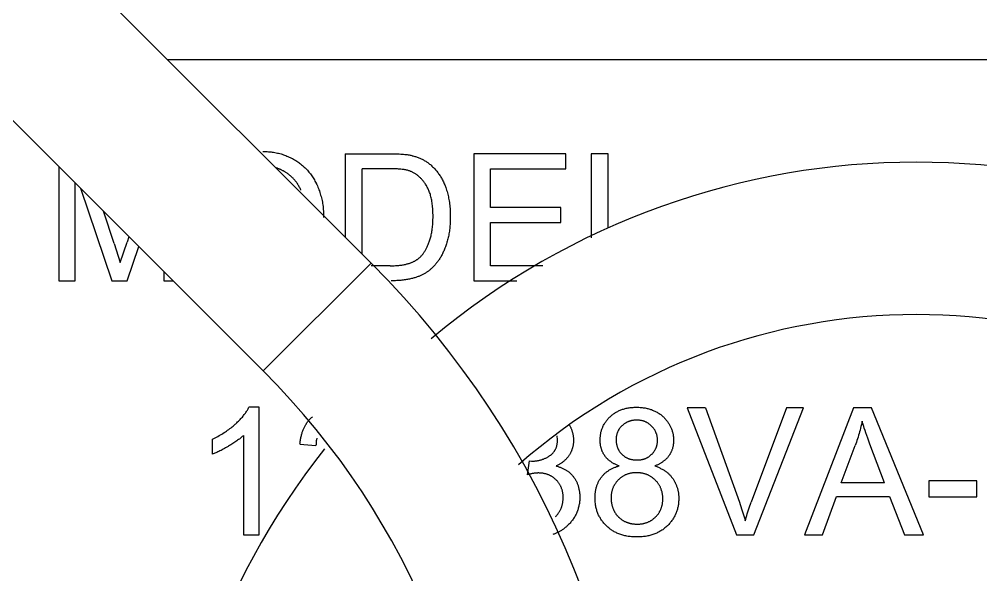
# Model space of a CAD drawing. Header units: millimetres. Extents: x -3 to 101, y -1 to 128.
# Drawn here: x 24.231 to 25.366, y 39.103 to 39.759 of the extents above; entities that cross this region are included whole.
import ezdxf

# ---------------------------------------------------------------- set-up
doc = ezdxf.new("R2010")
doc.units = ezdxf.units.MM

msp = doc.modelspace()

# ---------------------------------------------------------------- linework, layer by layer
for p, q in [((20.5102, 43.6071), (24.6465, 39.4708)), ((20.3829, 43.4798), (24.5193, 39.3435)), ((24.4061, 39.7111), (26.1739, 39.7111)), ((24.6161, 39.6), (24.6161, 39.5012)), ((24.7679, 39.6), (24.7679, 39.45)), ((24.8763, 39.6), (24.7679, 39.6)), ((24.8763, 39.5823), (24.8763, 39.6)), ((24.9064, 39.6), (24.9064, 39.5006)), ((24.9263, 39.6), (24.9064, 39.6)), ((24.9263, 39.5121), (24.9263, 39.6)), ((24.278, 39.5848), (24.278, 39.45)), ((24.636, 39.4813), (24.636, 39.5823)), ((24.7877, 39.5364), (24.7877, 39.5823)), ((24.7877, 39.5823), (24.8763, 39.5823)), ((24.2971, 39.45), (24.2971, 39.5656)), ((24.3033, 39.5594), (24.3405, 39.45)), ((24.3433, 39.4938), (24.3305, 39.5322)), ((24.8707, 39.5364), (24.7877, 39.5364)), ((24.8707, 39.5188), (24.8707, 39.5364)), ((24.7877, 39.4677), (24.7877, 39.5188)), ((24.7877, 39.5188), (24.8707, 39.5188)), ((24.3433, 39.4938), (24.3505, 39.4716)), ((24.3505, 39.4716), (24.3585, 39.4956)), ((24.3607, 39.502), (24.3585, 39.4956)), ((24.3584, 39.45), (24.3724, 39.4903)), ((24.6465, 39.4708), (24.5193, 39.3435)), ((24.402, 39.4608), (24.402, 39.45)), ((24.669, 39.4677), (24.6465, 39.4677)), ((24.8494, 39.4677), (24.7877, 39.4677)), ((24.278, 39.45), (24.2971, 39.45)), ((24.3405, 39.45), (24.3584, 39.45)), ((24.402, 39.45), (24.4127, 39.45)), ((24.7679, 39.45), (24.8188, 39.45)), ((24.5143, 39.3006), (24.5024, 39.3006)), ((24.5143, 39.15), (24.5143, 39.3006)), ((25.0199, 39.3), (25.078, 39.15)), ((25.0414, 39.3), (25.0199, 39.3)), ((25.1368, 39.3), (25.0954, 39.1886)), ((25.0984, 39.15), (25.1571, 39.3)), ((25.1571, 39.3), (25.1368, 39.3)), ((25.216, 39.3), (25.1584, 39.15)), ((25.2374, 39.3), (25.216, 39.3)), ((25.2988, 39.15), (25.2374, 39.3)), ((24.88, 39.281), (24.8821, 39.277)), ((24.4959, 39.2674), (24.4959, 39.15)), ((24.8666, 39.2621), (24.8662, 39.2669)), ((24.4591, 39.263), (24.4591, 39.2452)), ((24.5626, 39.2572), (24.5815, 39.2553)), ((25.2017, 39.2116), (25.2182, 39.2556)), ((24.833, 39.2372), (24.831, 39.221)), ((24.833, 39.2372), (24.836, 39.237)), ((25.2526, 39.2116), (25.2017, 39.2116)), ((25.3051, 39.2136), (25.3051, 39.195)), ((25.3617, 39.2136), (25.3051, 39.2136)), ((25.3617, 39.195), (25.3617, 39.2136)), ((25.1795, 39.15), (25.196, 39.1954)), ((25.196, 39.1954), (25.2587, 39.1954)), ((25.2587, 39.1954), (25.2762, 39.15)), ((25.3051, 39.195), (25.3617, 39.195)), ((24.4959, 39.15), (24.5143, 39.15)), ((25.078, 39.15), (25.0984, 39.15)), ((25.1584, 39.15), (25.1795, 39.15)), ((25.2762, 39.15), (25.2988, 39.15))]:
    msp.add_line(p, q)
for points in [[(24.5189, 39.6027), (24.519, 39.6027), (24.5206, 39.6027), (24.5222, 39.6026), (24.5238, 39.6025), (24.5254, 39.6024), (24.5269, 39.6023), (24.5284, 39.6021), (24.5299, 39.6019), (24.5314, 39.6017), (24.5329, 39.6014), (24.5344, 39.6012), (24.5359, 39.6008), (24.5373, 39.6005), (24.5387, 39.6001), (24.5402, 39.5997), (24.5416, 39.5993), (24.543, 39.5988), (24.5444, 39.5984), (24.5457, 39.5978), (24.5471, 39.5973), (24.5484, 39.5967), (24.5498, 39.5961), (24.5511, 39.5955), (24.5524, 39.5948), (24.5537, 39.5942), (24.555, 39.5934), (24.5563, 39.5927)], [(24.6161, 39.6), (24.6692, 39.6), (24.6716, 39.6), (24.6738, 39.5999), (24.6758, 39.5999), (24.6778, 39.5998), (24.6797, 39.5997), (24.6815, 39.5996), (24.6831, 39.5995), (24.6847, 39.5993), (24.6862, 39.5992), (24.6876, 39.599), (24.689, 39.5989), (24.6902, 39.5987), (24.6914, 39.5985), (24.6925, 39.5983), (24.6935, 39.5981), (24.6945, 39.5978)], [(24.6945, 39.5978), (24.6949, 39.5977), (24.696, 39.5975), (24.697, 39.5972), (24.6981, 39.5969), (24.6991, 39.5966), (24.7001, 39.5962), (24.7011, 39.5959), (24.7021, 39.5955), (24.703, 39.5952), (24.704, 39.5948), (24.7049, 39.5944), (24.7058, 39.5939), (24.7067, 39.5935), (24.7076, 39.593), (24.7084, 39.5926), (24.7093, 39.5921), (24.7101, 39.5916), (24.711, 39.5911), (24.7118, 39.5906), (24.7126, 39.59), (24.7134, 39.5895), (24.7142, 39.5889), (24.7149, 39.5883), (24.7157, 39.5877), (24.7165, 39.5871)], [(24.5563, 39.5927), (24.5576, 39.5919), (24.5588, 39.5912), (24.56, 39.5904), (24.5611, 39.5896), (24.5622, 39.5887), (24.5634, 39.5879), (24.5644, 39.587), (24.5655, 39.5861), (24.5665, 39.5852), (24.5676, 39.5843), (24.5686, 39.5833), (24.5695, 39.5824), (24.5705, 39.5814), (24.5714, 39.5804), (24.5723, 39.5793), (24.5732, 39.5783), (24.5741, 39.5772), (24.575, 39.5761), (24.5758, 39.575), (24.5766, 39.5738), (24.5774, 39.5727), (24.5782, 39.5715), (24.5789, 39.5702), (24.5796, 39.569), (24.5803, 39.5677), (24.581, 39.5664), (24.5817, 39.5651), (24.5817, 39.565)], [(24.7165, 39.5871), (24.7174, 39.5863), (24.7183, 39.5854), (24.7192, 39.5846), (24.7201, 39.5838), (24.7209, 39.5829), (24.7217, 39.582), (24.7225, 39.5811), (24.7233, 39.5802), (24.7241, 39.5793), (24.7249, 39.5783), (24.7256, 39.5774), (24.7263, 39.5764), (24.727, 39.5754), (24.7277, 39.5744), (24.7284, 39.5734), (24.729, 39.5723), (24.7296, 39.5712), (24.7302, 39.5702), (24.7308, 39.569), (24.7314, 39.5679), (24.732, 39.5668), (24.7325, 39.5656), (24.733, 39.5644), (24.7335, 39.5632), (24.734, 39.562), (24.7342, 39.5614)], [(24.5457, 39.578), (24.5455, 39.5781), (24.5449, 39.5785), (24.5443, 39.5789), (24.5437, 39.5792), (24.543, 39.5796), (24.5424, 39.5799), (24.5417, 39.5803), (24.5411, 39.5806), (24.5405, 39.5809), (24.5398, 39.5812), (24.5392, 39.5815), (24.5385, 39.5818), (24.5379, 39.582), (24.5372, 39.5823), (24.5365, 39.5825), (24.5359, 39.5828), (24.5352, 39.583), (24.5345, 39.5832), (24.5338, 39.5835)], [(24.5638, 39.5568), (24.5637, 39.5572), (24.5632, 39.5582), (24.5627, 39.5592), (24.5622, 39.5601), (24.5617, 39.5611), (24.5612, 39.562), (24.5606, 39.5629), (24.5601, 39.5638), (24.5595, 39.5647), (24.5589, 39.5655), (24.5583, 39.5664), (24.5577, 39.5672), (24.5571, 39.568), (24.5564, 39.5688), (24.5557, 39.5695), (24.5551, 39.5703), (24.5544, 39.571), (24.5537, 39.5717), (24.5529, 39.5724), (24.5522, 39.5731), (24.5515, 39.5738), (24.5507, 39.5744), (24.5499, 39.5751), (24.5491, 39.5757), (24.5483, 39.5763), (24.5474, 39.5769), (24.5466, 39.5775), (24.5457, 39.578)], [(24.6932, 39.5792), (24.6925, 39.5795), (24.6918, 39.5797), (24.6911, 39.5799), (24.6903, 39.5802), (24.6894, 39.5804), (24.6885, 39.5806), (24.6876, 39.5808), (24.6865, 39.581), (24.6855, 39.5812), (24.6843, 39.5813), (24.6831, 39.5815), (24.6818, 39.5816), (24.6805, 39.5818), (24.6791, 39.5819), (24.6776, 39.582), (24.676, 39.5821), (24.6743, 39.5822), (24.6726, 39.5822), (24.6708, 39.5823), (24.6688, 39.5823), (24.636, 39.5823)], [(24.7119, 39.5623), (24.7115, 39.563), (24.7109, 39.5639), (24.7103, 39.5648), (24.7097, 39.5656), (24.7091, 39.5664), (24.7085, 39.5672), (24.7079, 39.568), (24.7072, 39.5688), (24.7066, 39.5695), (24.706, 39.5702), (24.7054, 39.5709), (24.7047, 39.5715), (24.7041, 39.5721), (24.7035, 39.5727), (24.7028, 39.5733), (24.7022, 39.5739), (24.7015, 39.5744), (24.7008, 39.5749), (24.7002, 39.5754), (24.6995, 39.5759), (24.6988, 39.5763), (24.6981, 39.5768), (24.6974, 39.5772), (24.6967, 39.5776), (24.696, 39.5779), (24.6953, 39.5783), (24.6946, 39.5786), (24.6939, 39.5789), (24.6932, 39.5792)], [(24.5817, 39.565), (24.5825, 39.5635), (24.5831, 39.5621), (24.5838, 39.5606), (24.5844, 39.559), (24.585, 39.5575), (24.5855, 39.556), (24.5861, 39.5544), (24.5866, 39.5528), (24.587, 39.5512), (24.5875, 39.5496), (24.5879, 39.5479), (24.5883, 39.5463), (24.5886, 39.5446), (24.589, 39.5429), (24.5893, 39.5412), (24.5895, 39.5395), (24.5898, 39.5377), (24.59, 39.5359), (24.5901, 39.5341), (24.5903, 39.5323), (24.5904, 39.5305), (24.5905, 39.5286), (24.5905, 39.5267), (24.5905, 39.5248)], [(24.7197, 39.5261), (24.7197, 39.528), (24.7196, 39.5299), (24.7196, 39.5318), (24.7195, 39.5336), (24.7193, 39.5354), (24.7192, 39.5371), (24.719, 39.5388), (24.7188, 39.5404), (24.7186, 39.542), (24.7184, 39.5435), (24.7181, 39.545), (24.7178, 39.5464), (24.7175, 39.5478), (24.7172, 39.5492), (24.7168, 39.5505), (24.7165, 39.5517), (24.7161, 39.5529), (24.7157, 39.5541), (24.7153, 39.5553), (24.7148, 39.5564), (24.7144, 39.5574), (24.7139, 39.5585), (24.7134, 39.5595), (24.7129, 39.5604), (24.7124, 39.5614), (24.7119, 39.5623)], [(24.7342, 39.5614), (24.7347, 39.56), (24.7352, 39.5585), (24.7357, 39.557), (24.7362, 39.5555), (24.7366, 39.5539), (24.737, 39.5523), (24.7374, 39.5508), (24.7378, 39.5491), (24.7381, 39.5475), (24.7384, 39.5459), (24.7387, 39.5442), (24.739, 39.5425), (24.7392, 39.5408), (24.7394, 39.539), (24.7396, 39.5372), (24.7398, 39.5354), (24.7399, 39.5336), (24.74, 39.5318), (24.7401, 39.5299), (24.7401, 39.528), (24.7401, 39.5261)], [(24.7157, 39.4972), (24.716, 39.4983), (24.7164, 39.4995), (24.7167, 39.5007), (24.717, 39.5019), (24.7173, 39.5031), (24.7176, 39.5044), (24.7179, 39.5057), (24.7182, 39.5071), (24.7184, 39.5085), (24.7186, 39.5099), (24.7188, 39.5113), (24.719, 39.5128), (24.7191, 39.5143), (24.7193, 39.5159), (24.7194, 39.5175), (24.7195, 39.5191), (24.7196, 39.5208), (24.7196, 39.5225), (24.7197, 39.5243), (24.7197, 39.5261)], [(24.7401, 39.5261), (24.7401, 39.5255), (24.7401, 39.5237), (24.7401, 39.5218), (24.74, 39.52), (24.7399, 39.5183), (24.7398, 39.5165), (24.7397, 39.5149), (24.7395, 39.5132), (24.7394, 39.5116), (24.7392, 39.51), (24.739, 39.5084), (24.7387, 39.5069), (24.7385, 39.5054), (24.7382, 39.5039), (24.7379, 39.5024), (24.7376, 39.501), (24.7373, 39.4996), (24.7369, 39.4982), (24.7365, 39.4969), (24.7361, 39.4955)], [(24.7047, 39.4783), (24.7053, 39.4788), (24.7058, 39.4794), (24.7064, 39.48), (24.7069, 39.4806), (24.7074, 39.4812), (24.7079, 39.4819), (24.7084, 39.4825), (24.7089, 39.4832), (24.7094, 39.4839), (24.7098, 39.4846), (24.7103, 39.4854), (24.7108, 39.4861), (24.7112, 39.4869), (24.7117, 39.4877), (24.7121, 39.4885), (24.7125, 39.4894), (24.7129, 39.4902), (24.7133, 39.4911), (24.7137, 39.4921), (24.7141, 39.493), (24.7145, 39.494), (24.7149, 39.495), (24.7153, 39.496), (24.7156, 39.4971), (24.7157, 39.4972)], [(24.7361, 39.4955), (24.736, 39.495), (24.7356, 39.4937), (24.7351, 39.4924), (24.7347, 39.4911), (24.7342, 39.4899), (24.7338, 39.4886), (24.7333, 39.4874), (24.7328, 39.4863), (24.7323, 39.4851), (24.7318, 39.484), (24.7313, 39.4829), (24.7308, 39.4819), (24.7303, 39.4809), (24.7298, 39.4799), (24.7292, 39.4789), (24.7287, 39.478), (24.7281, 39.477), (24.7276, 39.4762), (24.727, 39.4753), (24.7265, 39.4745), (24.7259, 39.4737)], [(24.669, 39.4677), (24.6706, 39.4677), (24.6722, 39.4678), (24.6737, 39.4678), (24.6752, 39.4679), (24.6766, 39.468), (24.6779, 39.4681), (24.6792, 39.4682), (24.6805, 39.4683), (24.6817, 39.4685), (24.6828, 39.4686), (24.6839, 39.4688), (24.685, 39.469), (24.686, 39.4691), (24.687, 39.4693), (24.6879, 39.4696), (24.6888, 39.4698), (24.6896, 39.47), (24.6905, 39.4702), (24.6912, 39.4705)], [(24.6912, 39.4705), (24.6914, 39.4705), (24.6922, 39.4708), (24.6929, 39.471), (24.6936, 39.4713), (24.6943, 39.4716), (24.6949, 39.4719), (24.6956, 39.4721), (24.6962, 39.4724), (24.6968, 39.4727), (24.6974, 39.473), (24.698, 39.4733), (24.6986, 39.4737), (24.6991, 39.474), (24.6997, 39.4743), (24.7002, 39.4746), (24.7007, 39.475), (24.7012, 39.4753), (24.7017, 39.4756), (24.7022, 39.476), (24.7026, 39.4764), (24.7031, 39.4767), (24.7035, 39.4771), (24.7039, 39.4775), (24.7043, 39.4779), (24.7047, 39.4783)], [(24.7259, 39.4737), (24.7258, 39.4735), (24.7252, 39.4727), (24.7245, 39.4719), (24.7239, 39.4711), (24.7233, 39.4703), (24.7226, 39.4695), (24.722, 39.4688), (24.7214, 39.4681), (24.7207, 39.4674), (24.7201, 39.4667), (24.7194, 39.466), (24.7188, 39.4654), (24.7181, 39.4648), (24.7175, 39.4642), (24.7168, 39.4636), (24.7162, 39.463), (24.7155, 39.4625), (24.7148, 39.4619), (24.7142, 39.4614), (24.7135, 39.461), (24.7129, 39.4605), (24.7122, 39.46)], [(24.7122, 39.46), (24.7115, 39.4596), (24.7108, 39.4591), (24.7101, 39.4587), (24.7094, 39.4583), (24.7086, 39.4579), (24.7078, 39.4575), (24.707, 39.4571), (24.7062, 39.4567), (24.7054, 39.4563), (24.7046, 39.4559), (24.7037, 39.4556), (24.7029, 39.4552), (24.702, 39.4549), (24.7011, 39.4545), (24.7001, 39.4542), (24.6992, 39.4539), (24.6982, 39.4536), (24.6973, 39.4533), (24.6963, 39.453), (24.6953, 39.4528), (24.6943, 39.4525)], [(24.6943, 39.4525), (24.6932, 39.4523), (24.692, 39.452), (24.6908, 39.4518), (24.6896, 39.4515), (24.6883, 39.4513), (24.687, 39.4511), (24.6857, 39.4509), (24.6844, 39.4508), (24.683, 39.4506), (24.6816, 39.4505), (24.6801, 39.4504), (24.6786, 39.4503), (24.6771, 39.4502), (24.6755, 39.4501), (24.6739, 39.4501), (24.6723, 39.45), (24.6707, 39.45), (24.6703, 39.45)], [(24.4861, 39.2806), (24.4868, 39.2812), (24.4879, 39.2822), (24.489, 39.2833), (24.49, 39.2843), (24.491, 39.2853), (24.4919, 39.2862), (24.4929, 39.2872), (24.4937, 39.2882), (24.4946, 39.2891), (24.4954, 39.29), (24.4961, 39.291), (24.4968, 39.2919), (24.4975, 39.2928), (24.4982, 39.2937), (24.4988, 39.2946), (24.4994, 39.2955), (24.5, 39.2963), (24.5006, 39.2972), (24.5011, 39.2981), (24.5016, 39.2989), (24.502, 39.2998), (24.5024, 39.3006)], [(24.9287, 39.2895), (24.9295, 39.2902), (24.9302, 39.2908), (24.931, 39.2915), (24.9318, 39.2921), (24.9326, 39.2927), (24.9334, 39.2933), (24.9338, 39.2935), (24.9342, 39.2938), (24.9351, 39.2943), (24.936, 39.2949), (24.9368, 39.2954), (24.9377, 39.2958), (24.9387, 39.2963), (24.9396, 39.2967), (24.9405, 39.2971), (24.9415, 39.2975), (24.9425, 39.2979), (24.9435, 39.2982), (24.9445, 39.2985), (24.9456, 39.2988), (24.9467, 39.2991), (24.9477, 39.2994), (24.9489, 39.2996), (24.95, 39.2998), (24.9511, 39.3), (24.9523, 39.3002), (24.9535, 39.3003), (24.9547, 39.3004), (24.956, 39.3005), (24.9573, 39.3006), (24.9586, 39.3006), (24.9599, 39.3006)], [(24.9599, 39.3006), (24.9602, 39.3006), (24.9615, 39.3006), (24.9628, 39.3006), (24.9641, 39.3005), (24.9653, 39.3004), (24.9665, 39.3003), (24.9677, 39.3001), (24.9689, 39.3), (24.9701, 39.2998), (24.9712, 39.2996), (24.9723, 39.2993), (24.9734, 39.2991), (24.9745, 39.2988), (24.9755, 39.2985), (24.9766, 39.2981), (24.9776, 39.2978), (24.9786, 39.2974), (24.9796, 39.297), (24.9805, 39.2966), (24.9815, 39.2962), (24.9824, 39.2957), (24.9833, 39.2952), (24.9842, 39.2947), (24.9851, 39.2942), (24.986, 39.2936), (24.9868, 39.2931), (24.9877, 39.2925), (24.9885, 39.2919), (24.9893, 39.2912), (24.9901, 39.2906), (24.9909, 39.2899), (24.9916, 39.2892)], [(24.5696, 39.2804), (24.5698, 39.2807), (24.5701, 39.2812), (24.5704, 39.2818), (24.5708, 39.2823), (24.5711, 39.2828), (24.5715, 39.2833), (24.5719, 39.2838), (24.5722, 39.2842), (24.5726, 39.2847), (24.573, 39.2852), (24.5734, 39.2856), (24.5738, 39.2861), (24.5742, 39.2865), (24.5746, 39.287), (24.575, 39.2874), (24.5754, 39.2878), (24.5759, 39.2883), (24.5763, 39.2887), (24.5768, 39.2891), (24.5772, 39.2895)], [(24.9169, 39.2619), (24.9169, 39.2623), (24.917, 39.2633), (24.917, 39.2644), (24.9171, 39.2654), (24.9172, 39.2663), (24.9173, 39.2673), (24.9174, 39.2683), (24.9176, 39.2692), (24.9177, 39.2701), (24.9179, 39.2711), (24.9182, 39.272), (24.9184, 39.2729), (24.9187, 39.2737), (24.919, 39.2746), (24.9193, 39.2755), (24.9196, 39.2763), (24.92, 39.2772), (24.9203, 39.278), (24.9205, 39.2784), (24.9207, 39.2788), (24.9211, 39.2796), (24.9216, 39.2805), (24.9221, 39.2812), (24.9225, 39.282), (24.923, 39.2828), (24.9236, 39.2836), (24.9241, 39.2843), (24.9247, 39.2851), (24.9253, 39.2859), (24.9259, 39.2866), (24.9266, 39.2873), (24.9273, 39.288), (24.928, 39.2888), (24.9287, 39.2895)], [(24.9916, 39.2892), (24.9924, 39.2884), (24.9931, 39.2877), (24.9938, 39.287), (24.9945, 39.2862), (24.9951, 39.2855), (24.9957, 39.2847), (24.9963, 39.284), (24.9969, 39.2832), (24.9974, 39.2824), (24.9979, 39.2816), (24.9984, 39.2808), (24.9989, 39.28), (24.9993, 39.2792), (24.9998, 39.2784), (25.0002, 39.2775), (25.0005, 39.2767), (25.0009, 39.2758), (25.0012, 39.275), (25.0016, 39.2741), (25.0019, 39.2732), (25.0021, 39.2723), (25.0024, 39.2714), (25.0026, 39.2705), (25.0028, 39.2696), (25.003, 39.2687), (25.0031, 39.2677), (25.0033, 39.2668), (25.0034, 39.2658), (25.0035, 39.2648), (25.0035, 39.2638), (25.0036, 39.2628), (25.0036, 39.2618), (25.0036, 39.2614)], [(25.0414, 39.3), (25.0813, 39.1884), (25.0822, 39.1858), (25.083, 39.1833), (25.0839, 39.1808), (25.0847, 39.1783), (25.0854, 39.1759), (25.0862, 39.1735), (25.0869, 39.1711), (25.0876, 39.1688), (25.0882, 39.1665)], [(24.4591, 39.263), (24.4592, 39.263), (24.4609, 39.2638), (24.4625, 39.2646), (24.4641, 39.2655), (24.4657, 39.2663), (24.4672, 39.2671), (24.4687, 39.268), (24.4702, 39.2689), (24.4716, 39.2698), (24.4731, 39.2707), (24.4745, 39.2716), (24.4759, 39.2725), (24.4772, 39.2735), (24.4786, 39.2745), (24.4799, 39.2754), (24.4812, 39.2764), (24.4824, 39.2774), (24.4837, 39.2785), (24.4849, 39.2795), (24.4861, 39.2806)], [(24.5626, 39.2573), (24.5627, 39.2584), (24.5629, 39.2596), (24.563, 39.2608), (24.5632, 39.2619), (24.5633, 39.263), (24.5635, 39.2641), (24.5638, 39.2651), (24.564, 39.2662), (24.5642, 39.2672), (24.5645, 39.2682), (24.5648, 39.2692), (24.565, 39.2702), (24.5653, 39.2711), (24.5657, 39.272), (24.566, 39.2729), (24.5663, 39.2738), (24.5667, 39.2747), (24.5671, 39.2756), (24.5674, 39.2764), (24.5678, 39.2772), (24.5683, 39.278), (24.5687, 39.2788), (24.5691, 39.2796), (24.5696, 39.2804)], [(24.9427, 39.2788), (24.9423, 39.2783), (24.9418, 39.2779), (24.9414, 39.2774), (24.9411, 39.277), (24.9407, 39.2766), (24.9403, 39.2761), (24.94, 39.2757), (24.9396, 39.2752), (24.9393, 39.2747), (24.939, 39.2743), (24.9387, 39.2738), (24.9385, 39.2733), (24.9382, 39.2728), (24.938, 39.2724), (24.9378, 39.2721), (24.9377, 39.2719), (24.9375, 39.2714), (24.9373, 39.2709), (24.9371, 39.2704), (24.9369, 39.2699), (24.9368, 39.2693), (24.9366, 39.2688), (24.9365, 39.2683), (24.9363, 39.2678), (24.9362, 39.2672), (24.9361, 39.2667), (24.936, 39.2661), (24.936, 39.2656), (24.9359, 39.265), (24.9358, 39.2644), (24.9358, 39.2638), (24.9358, 39.2632), (24.9358, 39.2626), (24.9358, 39.2626)], [(24.9602, 39.2855), (24.9599, 39.2855), (24.9592, 39.2855), (24.9586, 39.2854), (24.9579, 39.2854), (24.9572, 39.2853), (24.9566, 39.2853), (24.9559, 39.2852), (24.9553, 39.2851), (24.9547, 39.285), (24.9541, 39.2849), (24.9535, 39.2847), (24.9529, 39.2846), (24.9523, 39.2844), (24.9518, 39.2842), (24.9512, 39.284), (24.9506, 39.2838), (24.9501, 39.2836), (24.9495, 39.2834), (24.949, 39.2831), (24.9485, 39.2829), (24.9482, 39.2827), (24.948, 39.2826), (24.9475, 39.2823), (24.9469, 39.282), (24.9465, 39.2817), (24.946, 39.2814), (24.9455, 39.2811), (24.945, 39.2807), (24.9445, 39.2804), (24.9441, 39.28), (24.9436, 39.2796), (24.9432, 39.2792), (24.9427, 39.2788)], [(24.9776, 39.2785), (24.9774, 39.2788), (24.9769, 39.2792), (24.9764, 39.2796), (24.976, 39.28), (24.9755, 39.2804), (24.975, 39.2808), (24.9745, 39.2811), (24.974, 39.2815), (24.9735, 39.2818), (24.973, 39.2821), (24.9725, 39.2824), (24.972, 39.2827), (24.9715, 39.283), (24.9709, 39.2832), (24.9704, 39.2835), (24.9699, 39.2837), (24.9696, 39.2838), (24.9693, 39.2839), (24.9688, 39.2841), (24.9682, 39.2843), (24.9677, 39.2845), (24.9671, 39.2846), (24.9665, 39.2848), (24.9659, 39.2849), (24.9653, 39.285), (24.9647, 39.2851), (24.9641, 39.2852), (24.9635, 39.2853), (24.9629, 39.2854), (24.9622, 39.2854), (24.9616, 39.2855), (24.9609, 39.2855), (24.9602, 39.2855)], [(24.9847, 39.2615), (24.9847, 39.2616), (24.9847, 39.2622), (24.9846, 39.2628), (24.9846, 39.2635), (24.9846, 39.2641), (24.9845, 39.2647), (24.9844, 39.2653), (24.9843, 39.2659), (24.9842, 39.2665), (24.9841, 39.267), (24.984, 39.2676), (24.9838, 39.2682), (24.9837, 39.2687), (24.9835, 39.2693), (24.9833, 39.2698), (24.9831, 39.2703), (24.9829, 39.2709), (24.9828, 39.2711), (24.9827, 39.2714), (24.9824, 39.2719), (24.9822, 39.2724), (24.9819, 39.2729), (24.9816, 39.2734), (24.9814, 39.2739), (24.9811, 39.2744), (24.9807, 39.2748), (24.9804, 39.2753), (24.98, 39.2758), (24.9797, 39.2763), (24.9793, 39.2767), (24.9789, 39.2772), (24.9785, 39.2776), (24.9781, 39.2781), (24.9776, 39.2785)], [(25.2263, 39.2843), (25.2258, 39.2822), (25.2254, 39.2801), (25.2249, 39.2779), (25.2244, 39.2758), (25.2238, 39.2737), (25.2233, 39.2717), (25.2227, 39.2696), (25.2221, 39.2675), (25.2215, 39.2655), (25.2209, 39.2635), (25.2202, 39.2615), (25.2196, 39.2595), (25.2189, 39.2575), (25.2182, 39.2556)], [(25.2526, 39.2116), (25.2355, 39.257), (25.2341, 39.2605), (25.2329, 39.264), (25.2317, 39.2673), (25.2306, 39.2704), (25.2297, 39.2732), (25.2288, 39.2758), (25.2281, 39.2781), (25.2274, 39.2803), (25.2268, 39.2824), (25.2263, 39.2843)], [(24.4959, 39.2674), (24.4952, 39.2667), (24.4944, 39.266), (24.4936, 39.2653), (24.4927, 39.2646), (24.4919, 39.2638), (24.491, 39.2631), (24.49, 39.2624), (24.489, 39.2616), (24.488, 39.2609), (24.4869, 39.2601), (24.4858, 39.2593), (24.4847, 39.2586), (24.4835, 39.2578), (24.4822, 39.257), (24.4809, 39.2561), (24.4795, 39.2553), (24.4784, 39.2546)], [(24.8821, 39.277), (24.8822, 39.2767), (24.8825, 39.2761), (24.8828, 39.2754), (24.883, 39.2748), (24.8833, 39.2742), (24.8835, 39.2735), (24.8837, 39.2729), (24.8839, 39.2722), (24.8841, 39.2716), (24.8843, 39.2709), (24.8845, 39.2703), (24.8846, 39.2696), (24.8848, 39.269), (24.8849, 39.2683), (24.885, 39.2677), (24.8851, 39.267), (24.8852, 39.2663), (24.8853, 39.2657), (24.8854, 39.265), (24.8854, 39.2643), (24.8855, 39.2637), (24.8855, 39.263), (24.8855, 39.2623), (24.8855, 39.2616)], [(24.5825, 39.2642), (24.5824, 39.2637), (24.5823, 39.2632), (24.5822, 39.2627), (24.5821, 39.2622), (24.582, 39.2617), (24.5819, 39.2612), (24.5819, 39.2607), (24.5818, 39.2602), (24.5818, 39.2597), (24.5817, 39.2591), (24.5817, 39.2586), (24.5816, 39.2581), (24.5816, 39.2575), (24.5816, 39.2569), (24.5816, 39.2564), (24.5815, 39.2558), (24.5815, 39.2553)], [(24.8572, 39.2431), (24.8577, 39.2435), (24.8582, 39.2439), (24.8587, 39.2442), (24.8592, 39.2446), (24.8596, 39.245), (24.8601, 39.2454), (24.8605, 39.2458), (24.8609, 39.2462), (24.8613, 39.2466), (24.8617, 39.247), (24.862, 39.2475), (24.8624, 39.2479), (24.8627, 39.2484), (24.863, 39.2488), (24.8632, 39.2491), (24.8633, 39.2493), (24.8636, 39.2498), (24.8639, 39.2503), (24.8642, 39.2508), (24.8644, 39.2513), (24.8647, 39.2518), (24.8649, 39.2523), (24.8651, 39.2529), (24.8653, 39.2535), (24.8655, 39.254), (24.8657, 39.2546), (24.8658, 39.2552), (24.866, 39.2558), (24.8661, 39.2565), (24.8662, 39.2571), (24.8663, 39.2578), (24.8664, 39.2584), (24.8665, 39.2591), (24.8665, 39.2598), (24.8666, 39.2605), (24.8666, 39.2613), (24.8666, 39.262)], [(24.8855, 39.2616), (24.8855, 39.2609), (24.8855, 39.2602), (24.8855, 39.2595), (24.8854, 39.2588), (24.8854, 39.2581), (24.8853, 39.2574), (24.8852, 39.2567), (24.8851, 39.256), (24.885, 39.2553), (24.8848, 39.2547), (24.8847, 39.254), (24.8845, 39.2533), (24.8843, 39.2527), (24.8842, 39.2524), (24.8841, 39.252), (24.8839, 39.2514), (24.8837, 39.2508), (24.8835, 39.2501), (24.8832, 39.2495), (24.883, 39.2489), (24.8827, 39.2483), (24.8824, 39.2477), (24.8821, 39.247), (24.8818, 39.2464), (24.8815, 39.2458), (24.8811, 39.2452), (24.8807, 39.2446), (24.8804, 39.244), (24.8803, 39.2439)], [(24.9224, 39.2433), (24.9221, 39.2439), (24.9217, 39.2444), (24.9215, 39.2447), (24.9214, 39.245), (24.921, 39.2455), (24.9207, 39.2461), (24.9204, 39.2467), (24.9201, 39.2473), (24.9198, 39.2479), (24.9195, 39.2485), (24.9193, 39.2491), (24.919, 39.2497), (24.9188, 39.2504), (24.9186, 39.251), (24.9184, 39.2517), (24.9182, 39.2523), (24.918, 39.253), (24.9178, 39.2537), (24.9177, 39.2544), (24.9175, 39.2551), (24.9174, 39.2558), (24.9173, 39.2565), (24.9172, 39.2573), (24.9171, 39.258), (24.9171, 39.2588), (24.917, 39.2595), (24.917, 39.2603), (24.917, 39.2611), (24.9169, 39.2619)], [(24.9358, 39.2626), (24.9358, 39.2619), (24.9358, 39.2612), (24.9358, 39.2606), (24.9359, 39.2599), (24.9359, 39.2592), (24.936, 39.2586), (24.9361, 39.258), (24.9362, 39.2574), (24.9363, 39.2568), (24.9365, 39.2562), (24.9366, 39.2556), (24.9368, 39.255), (24.9369, 39.2544), (24.9371, 39.2539), (24.9373, 39.2533), (24.9375, 39.2528), (24.9377, 39.2523), (24.9379, 39.2517), (24.9382, 39.2512), (24.9385, 39.2507), (24.9386, 39.2505), (24.9387, 39.2502), (24.939, 39.2497), (24.9393, 39.2492), (24.9396, 39.2488), (24.9399, 39.2483), (24.9403, 39.2478), (24.9406, 39.2474), (24.941, 39.2469), (24.9414, 39.2465), (24.9418, 39.246), (24.9422, 39.2456), (24.9426, 39.2451)], [(24.9778, 39.2451), (24.9782, 39.2454), (24.9786, 39.2459), (24.979, 39.2463), (24.9794, 39.2468), (24.9798, 39.2472), (24.9801, 39.2477), (24.9805, 39.2482), (24.9808, 39.2486), (24.9811, 39.2491), (24.9814, 39.2496), (24.9817, 39.2501), (24.982, 39.2506), (24.9823, 39.2511), (24.9825, 39.2516), (24.9827, 39.2521), (24.983, 39.2526), (24.9832, 39.2531), (24.9834, 39.2536), (24.9835, 39.2541), (24.9836, 39.2544), (24.9837, 39.2546), (24.9839, 39.2552), (24.984, 39.2557), (24.9841, 39.2563), (24.9842, 39.2568), (24.9843, 39.2574), (24.9844, 39.258), (24.9845, 39.2585), (24.9846, 39.2591), (24.9846, 39.2597), (24.9847, 39.2603), (24.9847, 39.2609), (24.9847, 39.2615)], [(25.0036, 39.2614), (25.0036, 39.2613), (25.0036, 39.2605), (25.0036, 39.2598), (25.0035, 39.259), (25.0035, 39.2583), (25.0034, 39.2576), (25.0033, 39.2569), (25.0032, 39.2562), (25.0031, 39.2555), (25.003, 39.2548), (25.0029, 39.2541), (25.0027, 39.2534), (25.0025, 39.2527), (25.0024, 39.2521), (25.0022, 39.2514), (25.002, 39.2508), (25.0017, 39.2502), (25.0015, 39.2496), (25.0013, 39.2489), (25.001, 39.2483), (25.0007, 39.2477), (25.0004, 39.2471), (25.0002, 39.2466), (24.9998, 39.246), (24.9995, 39.2454), (24.9992, 39.2449), (24.9988, 39.2443), (24.9985, 39.2438), (24.9981, 39.2432)], [(24.4784, 39.2546), (24.4778, 39.2543), (24.4763, 39.2534), (24.4748, 39.2526), (24.4734, 39.2518), (24.472, 39.251), (24.4707, 39.2503), (24.4694, 39.2497), (24.4681, 39.249), (24.4669, 39.2484), (24.4657, 39.2479), (24.4645, 39.2473), (24.4633, 39.2468), (24.4622, 39.2464), (24.4611, 39.2459), (24.4601, 39.2455), (24.4591, 39.2452)], [(24.8803, 39.2439), (24.8799, 39.2434), (24.8795, 39.2428), (24.8791, 39.2422), (24.8787, 39.2417), (24.8782, 39.2411), (24.8778, 39.2406), (24.8773, 39.2401), (24.8768, 39.2395), (24.8763, 39.239), (24.8758, 39.2385), (24.8753, 39.238), (24.8747, 39.2375), (24.8742, 39.237), (24.8736, 39.2366), (24.873, 39.2361), (24.8724, 39.2356), (24.8718, 39.2352), (24.8711, 39.2347), (24.8705, 39.2343), (24.8698, 39.2339), (24.8691, 39.2335), (24.8684, 39.2331), (24.8677, 39.2327), (24.867, 39.2323), (24.8662, 39.2319), (24.8654, 39.2315), (24.8649, 39.2313)], [(24.9395, 39.2314), (24.9389, 39.2316), (24.938, 39.2319), (24.9372, 39.2322), (24.9364, 39.2326), (24.9356, 39.2329), (24.9348, 39.2333), (24.9341, 39.2337), (24.9333, 39.234), (24.9326, 39.2344), (24.9319, 39.2348), (24.9313, 39.2352), (24.9306, 39.2356), (24.93, 39.2361), (24.9294, 39.2365), (24.9288, 39.2369), (24.9282, 39.2374), (24.9276, 39.2378), (24.9271, 39.2383), (24.9265, 39.2387), (24.926, 39.2392), (24.9255, 39.2397), (24.925, 39.2402), (24.9246, 39.2407), (24.9241, 39.2412), (24.9237, 39.2417), (24.9233, 39.2422), (24.9228, 39.2428), (24.9226, 39.243), (24.9224, 39.2433)], [(24.9426, 39.2451), (24.943, 39.2447), (24.9435, 39.2443), (24.9439, 39.2439), (24.9444, 39.2436), (24.9448, 39.2432), (24.9453, 39.2429), (24.9458, 39.2425), (24.9462, 39.2422), (24.9467, 39.2419), (24.9472, 39.2416), (24.9477, 39.2413), (24.9483, 39.2411), (24.9488, 39.2408), (24.9493, 39.2406), (24.9499, 39.2403), (24.9504, 39.2401), (24.951, 39.2399), (24.9515, 39.2397), (24.9521, 39.2395), (24.9527, 39.2394), (24.9533, 39.2392), (24.9539, 39.2391), (24.9546, 39.2389), (24.9552, 39.2388), (24.9558, 39.2387), (24.9565, 39.2386), (24.9572, 39.2386), (24.9579, 39.2385), (24.9585, 39.2385), (24.9593, 39.2384), (24.96, 39.2384), (24.9604, 39.2384)], [(24.9604, 39.2384), (24.961, 39.2384), (24.9617, 39.2384), (24.9623, 39.2385), (24.963, 39.2385), (24.9637, 39.2386), (24.9643, 39.2386), (24.965, 39.2387), (24.9656, 39.2388), (24.9662, 39.239), (24.9668, 39.2391), (24.9674, 39.2392), (24.968, 39.2394), (24.9686, 39.2395), (24.9691, 39.2397), (24.9697, 39.2399), (24.9702, 39.2401), (24.9708, 39.2403), (24.9713, 39.2405), (24.9718, 39.2408), (24.9723, 39.241), (24.9728, 39.2413), (24.9733, 39.2416), (24.9738, 39.2419), (24.9743, 39.2422), (24.9747, 39.2425), (24.975, 39.2426), (24.9752, 39.2428), (24.9757, 39.2432), (24.9761, 39.2435), (24.9765, 39.2439), (24.977, 39.2443), (24.9774, 39.2447), (24.9778, 39.2451)], [(24.836, 39.237), (24.8361, 39.237), (24.8369, 39.237), (24.8378, 39.237), (24.8387, 39.2371), (24.8395, 39.2371), (24.8404, 39.2372), (24.8412, 39.2373), (24.842, 39.2374), (24.8428, 39.2375), (24.8436, 39.2377), (24.8445, 39.2378), (24.8452, 39.238), (24.846, 39.2382), (24.8468, 39.2384), (24.8476, 39.2387), (24.8484, 39.2389), (24.8491, 39.2392), (24.8499, 39.2394), (24.8506, 39.2397), (24.8514, 39.24), (24.8521, 39.2404), (24.8529, 39.2407), (24.8536, 39.2411), (24.8543, 39.2415), (24.855, 39.2419), (24.8558, 39.2423), (24.8565, 39.2427), (24.8572, 39.2431)], [(24.9981, 39.2432), (24.9977, 39.2427), (24.9973, 39.2421), (24.9968, 39.2416), (24.9964, 39.2411), (24.9959, 39.2406), (24.9955, 39.2401), (24.995, 39.2396), (24.9945, 39.2391), (24.994, 39.2386), (24.9934, 39.2382), (24.9929, 39.2377), (24.9923, 39.2373), (24.9917, 39.2368), (24.9911, 39.2364), (24.9905, 39.2359), (24.9899, 39.2355), (24.9892, 39.2351), (24.9886, 39.2347), (24.9879, 39.2343), (24.9872, 39.2339), (24.9865, 39.2335), (24.9857, 39.2332), (24.985, 39.2328), (24.9842, 39.2324), (24.9834, 39.2321), (24.9826, 39.2318), (24.9817, 39.2314), (24.9815, 39.2314)], [(24.844, 39.2231), (24.8435, 39.2231), (24.8429, 39.223), (24.8424, 39.223), (24.8418, 39.223), (24.8411, 39.2229), (24.8405, 39.2229), (24.8398, 39.2228), (24.8391, 39.2227), (24.8384, 39.2226), (24.8377, 39.2225), (24.8369, 39.2223), (24.8361, 39.2222), (24.8353, 39.222), (24.8344, 39.2218), (24.8335, 39.2216), (24.8326, 39.2214), (24.8316, 39.2212), (24.831, 39.221)], [(24.8651, 39.2148), (24.8645, 39.2153), (24.864, 39.2158), (24.8635, 39.2163), (24.8629, 39.2167), (24.8624, 39.2172), (24.8618, 39.2176), (24.8612, 39.218), (24.8606, 39.2184), (24.8601, 39.2188), (24.8595, 39.2191), (24.8592, 39.2193), (24.8589, 39.2195), (24.8582, 39.2198), (24.8576, 39.2201), (24.857, 39.2204), (24.8563, 39.2207), (24.8557, 39.221), (24.855, 39.2212), (24.8544, 39.2215), (24.8537, 39.2217), (24.853, 39.2219), (24.8523, 39.2221), (24.8516, 39.2222), (24.8508, 39.2224), (24.8501, 39.2225), (24.8494, 39.2227), (24.8486, 39.2228), (24.8478, 39.2229), (24.8471, 39.2229), (24.8463, 39.223), (24.8454, 39.223), (24.8446, 39.2231), (24.844, 39.2231)], [(24.8649, 39.2313), (24.8655, 39.2311), (24.8664, 39.2309), (24.8673, 39.2306), (24.8682, 39.2304), (24.869, 39.2301), (24.8699, 39.2298), (24.8707, 39.2295), (24.8715, 39.2291), (24.8723, 39.2288), (24.8731, 39.2285), (24.8738, 39.2281), (24.8746, 39.2277), (24.8753, 39.2273), (24.876, 39.2269), (24.8767, 39.2265), (24.8774, 39.226), (24.8781, 39.2256), (24.8787, 39.2251), (24.8794, 39.2247), (24.88, 39.2242), (24.8806, 39.2237), (24.8812, 39.2231), (24.8818, 39.2226), (24.8824, 39.2221), (24.8829, 39.2215), (24.8835, 39.2209), (24.884, 39.2203), (24.8845, 39.2197), (24.885, 39.2191), (24.8855, 39.2185)], [(24.9183, 39.2178), (24.9188, 39.2185), (24.9193, 39.2191), (24.9198, 39.2198), (24.9204, 39.2204), (24.9209, 39.221), (24.9215, 39.2216), (24.9221, 39.2221), (24.9227, 39.2227), (24.9233, 39.2232), (24.924, 39.2238), (24.9246, 39.2243), (24.9253, 39.2248), (24.926, 39.2253), (24.9267, 39.2257), (24.9274, 39.2262), (24.9281, 39.2267), (24.9289, 39.2271), (24.9296, 39.2275), (24.9304, 39.2279), (24.9312, 39.2283), (24.932, 39.2287), (24.9329, 39.2291), (24.9337, 39.2295), (24.9346, 39.2298), (24.9355, 39.2301), (24.9364, 39.2305), (24.9374, 39.2308), (24.9384, 39.231), (24.9393, 39.2313), (24.9395, 39.2314)], [(24.9599, 39.2234), (24.9593, 39.2234), (24.9584, 39.2233), (24.9576, 39.2233), (24.9568, 39.2232), (24.956, 39.2232), (24.9552, 39.2231), (24.9544, 39.223), (24.9537, 39.2228), (24.9529, 39.2227), (24.9522, 39.2225), (24.9515, 39.2224), (24.9508, 39.2222), (24.9501, 39.222), (24.9494, 39.2217), (24.9487, 39.2215), (24.948, 39.2212), (24.9473, 39.2209), (24.9467, 39.2207), (24.946, 39.2203), (24.9454, 39.22), (24.9448, 39.2197), (24.9441, 39.2193), (24.9435, 39.2189), (24.9429, 39.2186), (24.9423, 39.2181), (24.9417, 39.2177), (24.9411, 39.2173), (24.9406, 39.2168), (24.94, 39.2163), (24.9394, 39.2158), (24.9389, 39.2153), (24.9383, 39.2148)], [(24.982, 39.2147), (24.9814, 39.2152), (24.9808, 39.2157), (24.9802, 39.2162), (24.9796, 39.2167), (24.979, 39.2172), (24.9784, 39.2177), (24.9778, 39.2181), (24.9772, 39.2185), (24.9766, 39.2189), (24.9759, 39.2193), (24.9753, 39.2197), (24.9746, 39.22), (24.9739, 39.2203), (24.9733, 39.2207), (24.9729, 39.2208), (24.9726, 39.2209), (24.9719, 39.2212), (24.9712, 39.2215), (24.9705, 39.2217), (24.9698, 39.222), (24.969, 39.2222), (24.9683, 39.2224), (24.9676, 39.2226), (24.9668, 39.2227), (24.966, 39.2229), (24.9652, 39.223), (24.9645, 39.2231), (24.9637, 39.2232), (24.9628, 39.2233), (24.962, 39.2233), (24.9612, 39.2234), (24.9603, 39.2234), (24.9599, 39.2234)], [(24.9815, 39.2314), (24.9817, 39.2313), (24.9827, 39.2309), (24.9837, 39.2306), (24.9847, 39.2302), (24.9857, 39.2298), (24.9866, 39.2294), (24.9875, 39.229), (24.9884, 39.2285), (24.9892, 39.2281), (24.9901, 39.2276), (24.9909, 39.2272), (24.9917, 39.2267), (24.9925, 39.2262), (24.9932, 39.2257), (24.994, 39.2252), (24.9947, 39.2247), (24.9954, 39.2242), (24.9961, 39.2236), (24.9967, 39.2231), (24.9974, 39.2225), (24.998, 39.2219), (24.9986, 39.2213), (24.9992, 39.2207), (24.9998, 39.2201), (25.0004, 39.2195), (25.0009, 39.2188), (25.0014, 39.2182), (25.002, 39.2175), (25.0025, 39.2168)], [(24.8734, 39.1939), (24.8734, 39.1945), (24.8733, 39.1953), (24.8733, 39.1961), (24.8732, 39.1969), (24.8732, 39.1977), (24.8731, 39.1985), (24.873, 39.1992), (24.8728, 39.1999), (24.8727, 39.2007), (24.8725, 39.2014), (24.8724, 39.2021), (24.8722, 39.2028), (24.872, 39.2034), (24.8718, 39.2041), (24.8715, 39.2048), (24.8713, 39.2054), (24.871, 39.2061), (24.8707, 39.2067), (24.8704, 39.2073), (24.8701, 39.208), (24.8698, 39.2086), (24.8694, 39.2092), (24.8691, 39.2098), (24.8687, 39.2104), (24.8683, 39.2109), (24.8679, 39.2115), (24.8675, 39.2121), (24.867, 39.2126), (24.8666, 39.2132), (24.8661, 39.2137), (24.8656, 39.2142), (24.8651, 39.2148)], [(24.8855, 39.2185), (24.886, 39.2178), (24.8863, 39.2175), (24.8865, 39.2171), (24.887, 39.2165), (24.8874, 39.2158), (24.8878, 39.2151), (24.8882, 39.2143), (24.8886, 39.2136), (24.889, 39.2129), (24.8893, 39.2121), (24.8897, 39.2114), (24.89, 39.2106), (24.8903, 39.2098), (24.8906, 39.209), (24.8909, 39.2082), (24.8911, 39.2073), (24.8914, 39.2065), (24.8916, 39.2056), (24.8918, 39.2047), (24.892, 39.2039), (24.8922, 39.2029), (24.8923, 39.202), (24.8925, 39.2011), (24.8926, 39.2001), (24.8927, 39.1992), (24.8928, 39.1982), (24.8928, 39.1972), (24.8929, 39.1961), (24.8929, 39.1951), (24.8929, 39.1943)], [(24.9109, 39.1934), (24.9109, 39.194), (24.9109, 39.1951), (24.911, 39.1961), (24.911, 39.1971), (24.9111, 39.1981), (24.9112, 39.1991), (24.9113, 39.2001), (24.9115, 39.2011), (24.9116, 39.202), (24.9118, 39.2029), (24.912, 39.2038), (24.9122, 39.2047), (24.9124, 39.2056), (24.9127, 39.2065), (24.9129, 39.2073), (24.9132, 39.2082), (24.9135, 39.209), (24.9138, 39.2098), (24.9141, 39.2106), (24.9145, 39.2114), (24.9148, 39.2121), (24.9152, 39.2129), (24.9156, 39.2136), (24.916, 39.2144), (24.9164, 39.2151), (24.9168, 39.2158), (24.9173, 39.2165), (24.9178, 39.2172), (24.9183, 39.2178)], [(24.9383, 39.2148), (24.9378, 39.2142), (24.9373, 39.2137), (24.9368, 39.2131), (24.9363, 39.2126), (24.9359, 39.212), (24.9354, 39.2114), (24.935, 39.2108), (24.9346, 39.2102), (24.9342, 39.2096), (24.9338, 39.209), (24.9337, 39.2087), (24.9335, 39.2084), (24.9332, 39.2078), (24.9328, 39.2071), (24.9325, 39.2065), (24.9322, 39.2059), (24.932, 39.2052), (24.9317, 39.2045), (24.9315, 39.2038), (24.9312, 39.2031), (24.931, 39.2024), (24.9308, 39.2017), (24.9307, 39.201), (24.9305, 39.2003), (24.9304, 39.1995), (24.9302, 39.1988), (24.9301, 39.198), (24.93, 39.1972), (24.93, 39.1964), (24.9299, 39.1956), (24.9299, 39.1948), (24.9298, 39.1939), (24.9298, 39.1933)], [(24.9909, 39.1927), (24.9909, 39.1927), (24.9909, 39.1936), (24.9909, 39.1944), (24.9908, 39.1952), (24.9908, 39.1961), (24.9907, 39.1969), (24.9906, 39.1976), (24.9905, 39.1984), (24.9903, 39.1992), (24.9902, 39.1999), (24.99, 39.2007), (24.9898, 39.2014), (24.9896, 39.2021), (24.9894, 39.2028), (24.9892, 39.2035), (24.9889, 39.2042), (24.9886, 39.2049), (24.9884, 39.2056), (24.9881, 39.2062), (24.9877, 39.2069), (24.9874, 39.2075), (24.987, 39.2082), (24.9867, 39.2088), (24.9863, 39.2094), (24.9859, 39.21), (24.9855, 39.2106), (24.985, 39.2112), (24.9846, 39.2118), (24.9841, 39.2124), (24.9836, 39.213), (24.9831, 39.2135), (24.9825, 39.2141), (24.982, 39.2147)], [(25.0025, 39.2168), (25.003, 39.2161), (25.0034, 39.2154), (25.0039, 39.2146), (25.0044, 39.2139), (25.0048, 39.2131), (25.0052, 39.2124), (25.0056, 39.2116), (25.006, 39.2108), (25.0063, 39.21), (25.0067, 39.2092), (25.007, 39.2084), (25.0073, 39.2076), (25.0076, 39.2068), (25.0079, 39.2059), (25.0081, 39.2051), (25.0084, 39.2042), (25.0086, 39.2034), (25.0088, 39.2025), (25.0089, 39.2016), (25.0091, 39.2007), (25.0093, 39.1998), (25.0094, 39.1988), (25.0095, 39.1979), (25.0096, 39.197), (25.0097, 39.196), (25.0097, 39.195), (25.0097, 39.194), (25.0097, 39.193), (25.0097, 39.1929)], [(24.8644, 39.1716), (24.8649, 39.1722), (24.8655, 39.1727), (24.866, 39.1733), (24.8665, 39.1739), (24.867, 39.1745), (24.8675, 39.1752), (24.8679, 39.1758), (24.8683, 39.1764), (24.8687, 39.1771), (24.8691, 39.1777), (24.8695, 39.1783), (24.8699, 39.179), (24.8702, 39.1797), (24.8705, 39.1804), (24.8708, 39.181), (24.871, 39.1814), (24.8711, 39.1817), (24.8714, 39.1824), (24.8716, 39.1832), (24.8719, 39.1839), (24.8721, 39.1846), (24.8723, 39.1853), (24.8725, 39.1861), (24.8727, 39.1869), (24.8728, 39.1876), (24.8729, 39.1884), (24.8731, 39.1892), (24.8731, 39.19), (24.8732, 39.1908), (24.8733, 39.1916), (24.8733, 39.1925), (24.8734, 39.1933), (24.8734, 39.1939)], [(24.8929, 39.1943), (24.8929, 39.1931), (24.8928, 39.1919), (24.8928, 39.1907), (24.8927, 39.1895), (24.8925, 39.1883), (24.8924, 39.1871), (24.8922, 39.186), (24.892, 39.1849), (24.8918, 39.1838), (24.8915, 39.1827), (24.8912, 39.1816), (24.8909, 39.1805), (24.8906, 39.1794), (24.8902, 39.1784), (24.8898, 39.1773), (24.8896, 39.1768), (24.8894, 39.1763), (24.8889, 39.1753), (24.8885, 39.1743), (24.888, 39.1733), (24.8874, 39.1723), (24.8869, 39.1713), (24.8863, 39.1704), (24.8857, 39.1694), (24.885, 39.1685), (24.8844, 39.1675), (24.8837, 39.1666), (24.8829, 39.1657), (24.8822, 39.1648), (24.8814, 39.1639), (24.8806, 39.163), (24.8797, 39.1621), (24.8788, 39.1613), (24.8785, 39.161)], [(24.9245, 39.1605), (24.9236, 39.1614), (24.9228, 39.1622), (24.922, 39.1631), (24.9213, 39.1639), (24.9206, 39.1648), (24.9199, 39.1657), (24.9192, 39.1666), (24.9185, 39.1675), (24.9179, 39.1685), (24.9173, 39.1694), (24.9168, 39.1703), (24.9162, 39.1713), (24.9157, 39.1722), (24.9152, 39.1732), (24.9148, 39.1742), (24.9144, 39.1752), (24.9139, 39.1762), (24.9136, 39.1773), (24.9132, 39.1783), (24.9129, 39.1794), (24.9126, 39.1804), (24.9123, 39.1815), (24.912, 39.1826), (24.9118, 39.1837), (24.9116, 39.1849), (24.9114, 39.186), (24.9113, 39.1872), (24.9111, 39.1884), (24.911, 39.1896), (24.911, 39.1908), (24.9109, 39.192), (24.9109, 39.1933), (24.9109, 39.1934)], [(24.9298, 39.1933), (24.9298, 39.1926), (24.9299, 39.192), (24.9299, 39.1913), (24.9299, 39.1907), (24.93, 39.1901), (24.9301, 39.1894), (24.9301, 39.1888), (24.9302, 39.1885), (24.9302, 39.1881), (24.9303, 39.1875), (24.9305, 39.1869), (24.9306, 39.1863), (24.9307, 39.1856), (24.9309, 39.185), (24.931, 39.1844), (24.9312, 39.1838), (24.9314, 39.1832), (24.9316, 39.1825), (24.9318, 39.1819), (24.9321, 39.1813), (24.9323, 39.1807), (24.9326, 39.18), (24.9329, 39.1794), (24.9332, 39.1788), (24.9335, 39.1782), (24.9335, 39.178)], [(24.9824, 39.1711), (24.9829, 39.1716), (24.9834, 39.1722), (24.9839, 39.1727), (24.9844, 39.1733), (24.9848, 39.1738), (24.9853, 39.1744), (24.9857, 39.175), (24.9861, 39.1756), (24.9865, 39.1762), (24.9869, 39.1768), (24.9872, 39.1774), (24.9876, 39.178), (24.9877, 39.1784), (24.9879, 39.1787), (24.9882, 39.1793), (24.9885, 39.18), (24.9888, 39.1806), (24.989, 39.1813), (24.9893, 39.182), (24.9895, 39.1827), (24.9897, 39.1834), (24.9899, 39.1841), (24.9901, 39.1848), (24.9902, 39.1856), (24.9904, 39.1863), (24.9905, 39.1871), (24.9906, 39.1879), (24.9907, 39.1886), (24.9908, 39.1894), (24.9908, 39.1903), (24.9909, 39.1911), (24.9909, 39.1919), (24.9909, 39.1927)], [(25.0097, 39.1929), (25.0097, 39.1917), (25.0097, 39.1905), (25.0096, 39.1893), (25.0095, 39.1881), (25.0094, 39.187), (25.0093, 39.1858), (25.0091, 39.1847), (25.0089, 39.1836), (25.0087, 39.1825), (25.0084, 39.1814), (25.0081, 39.1804), (25.0078, 39.1793), (25.0075, 39.1783), (25.0071, 39.1773), (25.0068, 39.1762), (25.0066, 39.1757), (25.0064, 39.1752), (25.0059, 39.1743), (25.0055, 39.1733), (25.005, 39.1723), (25.0045, 39.1714), (25.004, 39.1704), (25.0034, 39.1695), (25.0028, 39.1686), (25.0022, 39.1677), (25.0016, 39.1668), (25.0009, 39.1659), (25.0002, 39.165), (24.9995, 39.1641), (24.9987, 39.1632), (24.9979, 39.1624), (24.9971, 39.1615), (24.9963, 39.1607), (24.9961, 39.1605)], [(25.0882, 39.1665), (25.0888, 39.1685), (25.0894, 39.1706), (25.09, 39.1728), (25.0907, 39.1749), (25.0914, 39.1772), (25.0922, 39.1794), (25.093, 39.1818), (25.0938, 39.1842), (25.0945, 39.1861), (25.0954, 39.1886)], [(24.9335, 39.178), (24.9338, 39.1775), (24.9341, 39.177), (24.9344, 39.1765), (24.9347, 39.176), (24.935, 39.1755), (24.9353, 39.175), (24.9356, 39.1745), (24.936, 39.1741), (24.9363, 39.1736), (24.9367, 39.1732), (24.9368, 39.1729), (24.937, 39.1727), (24.9374, 39.1723), (24.9378, 39.1719), (24.9382, 39.1715), (24.9386, 39.171), (24.939, 39.1707), (24.9394, 39.1703), (24.9399, 39.1699), (24.9403, 39.1695), (24.9408, 39.1691), (24.9412, 39.1688), (24.9417, 39.1684), (24.9422, 39.1681), (24.9427, 39.1678), (24.9432, 39.1675), (24.9437, 39.1671), (24.9442, 39.1668), (24.9447, 39.1666)], [(24.9447, 39.1666), (24.9447, 39.1666), (24.9453, 39.1662), (24.9459, 39.1659), (24.9465, 39.1657), (24.9471, 39.1654), (24.9477, 39.1651), (24.9483, 39.1649), (24.9489, 39.1646), (24.9495, 39.1644), (24.9502, 39.1642), (24.9508, 39.164), (24.9514, 39.1638), (24.952, 39.1637), (24.9526, 39.1635), (24.9533, 39.1634), (24.9539, 39.1632), (24.9545, 39.1631), (24.9552, 39.163), (24.9558, 39.1629), (24.9565, 39.1628), (24.9571, 39.1628), (24.9578, 39.1627), (24.9585, 39.1627), (24.9592, 39.1626), (24.9598, 39.1626), (24.9605, 39.1626)], [(24.9605, 39.1626), (24.9611, 39.1626), (24.962, 39.1626), (24.9628, 39.1627), (24.9637, 39.1627), (24.9645, 39.1628), (24.9653, 39.1629), (24.9661, 39.163), (24.9669, 39.1631), (24.9676, 39.1633), (24.9684, 39.1634), (24.9691, 39.1636), (24.9698, 39.1638), (24.9706, 39.164), (24.9713, 39.1642), (24.972, 39.1645), (24.9726, 39.1647), (24.9733, 39.165), (24.974, 39.1653), (24.9746, 39.1656), (24.9753, 39.1659), (24.9759, 39.1662), (24.9765, 39.1666), (24.9769, 39.1668), (24.9772, 39.167), (24.9778, 39.1673), (24.9784, 39.1677), (24.979, 39.1682), (24.9795, 39.1686), (24.9801, 39.1691), (24.9807, 39.1695), (24.9813, 39.17), (24.9818, 39.1705), (24.9824, 39.1711)], [(24.8785, 39.161), (24.8784, 39.1609), (24.8777, 39.1602), (24.8771, 39.1596), (24.8764, 39.159), (24.8757, 39.1585), (24.875, 39.1579), (24.8743, 39.1574), (24.8736, 39.1568), (24.8729, 39.1563), (24.8721, 39.1558), (24.8714, 39.1553), (24.8707, 39.1549), (24.8699, 39.1544), (24.8691, 39.154), (24.8684, 39.1535), (24.8676, 39.1531), (24.8668, 39.1527), (24.866, 39.1523), (24.8652, 39.152), (24.8644, 39.1516), (24.8636, 39.1513), (24.8628, 39.1509), (24.862, 39.1506), (24.8611, 39.1503)], [(24.9603, 39.1475), (24.9597, 39.1475), (24.9582, 39.1475), (24.9568, 39.1475), (24.9553, 39.1476), (24.9539, 39.1477), (24.9525, 39.1479), (24.9512, 39.148), (24.9499, 39.1482), (24.9486, 39.1485), (24.9473, 39.1487), (24.946, 39.149), (24.9448, 39.1493), (24.9436, 39.1496), (24.9424, 39.15), (24.9413, 39.1503), (24.9401, 39.1507), (24.939, 39.1512), (24.9379, 39.1516), (24.9368, 39.1521), (24.9358, 39.1526), (24.9347, 39.1531), (24.9337, 39.1537), (24.9327, 39.1542), (24.9317, 39.1548), (24.9308, 39.1554), (24.9298, 39.1561), (24.9294, 39.1564), (24.9289, 39.1568), (24.928, 39.1575), (24.9271, 39.1582), (24.9262, 39.1589), (24.9253, 39.1597), (24.9245, 39.1605)], [(24.9961, 39.1605), (24.9953, 39.1597), (24.9944, 39.159), (24.9935, 39.1582), (24.9926, 39.1575), (24.9917, 39.1568), (24.9908, 39.1561), (24.9898, 39.1554), (24.9888, 39.1548), (24.9878, 39.1542), (24.9868, 39.1536), (24.9858, 39.1531), (24.9848, 39.1526), (24.9837, 39.1521), (24.9826, 39.1516), (24.9815, 39.1512), (24.9804, 39.1507), (24.9793, 39.1503), (24.9781, 39.15), (24.9769, 39.1496), (24.9757, 39.1493), (24.9745, 39.149), (24.9733, 39.1487), (24.972, 39.1485), (24.9707, 39.1482), (24.9694, 39.148), (24.968, 39.1479), (24.9666, 39.1477), (24.9652, 39.1476), (24.9638, 39.1475), (24.9623, 39.1475), (24.9608, 39.1475), (24.9603, 39.1475)]]:
    msp.add_lwpolyline(points)
for centre, radius, start, end in [((25.29, 38.7), 0.89, 49.9644, 130.0356), ((23.8758, 38.7), 1.09, 315, 45), ((25.29, 38.7), 0.71, 48.599, 131.401), ((23.8758, 38.7), 0.91, 315, 45), ((25.29, 38.7), 0.89, 141.72, 218.28)]:
    msp.add_arc(centre, radius, start, end)

doc.saveas('drawing.dxf')
